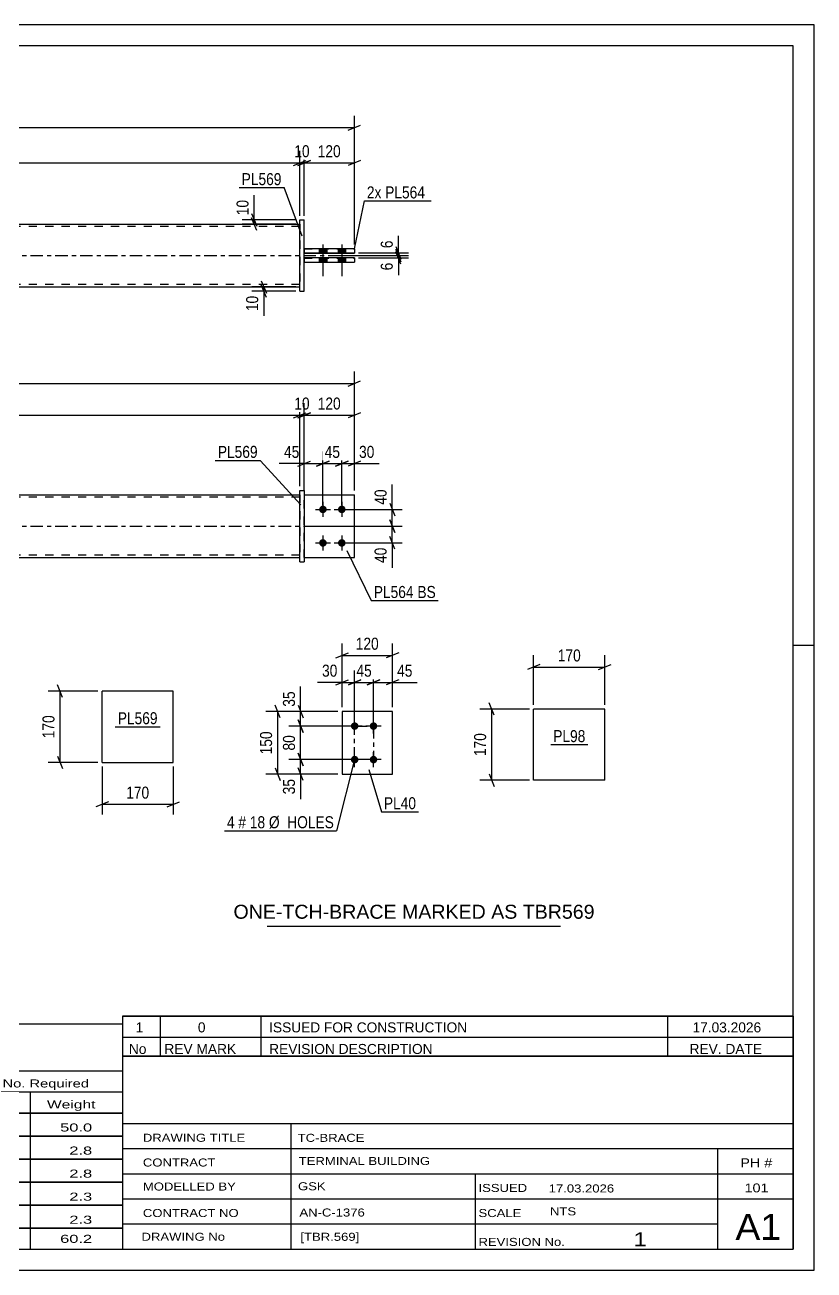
# Model space of a CAD drawing. Header units: millimetres. Extents: x 0 to 420, y 0 to 297.
# Drawn here: x 231.7 to 420, y 0 to 297 of the extents above; entities that cross this region are included whole.
import ezdxf

# ---------------------------------------------------------------- set-up
doc = ezdxf.new("R2010")
doc.units = ezdxf.units.MM
doc.linetypes.add('DXK_LINE_DOT2', pattern=[3.9198, 1.9599, -1.9599])
doc.linetypes.add('DXK_LINE_DOT3', pattern=[5.9187, 2.979, -0.9799, 0.9799, -0.9799])
doc.styles.add('Arial', font='ARIAL.TTF', dxfattribs={"height": 0.2})
doc.styles.add('Arial Narrow', font='ARIALN.TTF', dxfattribs={"height": 0.2})

# ---------------------------------------------------------------- blocks, each defined once
blk = doc.blocks.new('Unknown-582686218-1163')
at = {"color": 5, "linetype": 'Continuous'}
for p, q in [((420, 297), (0, 297)), ((420, 0), (420, 297)), ((415, 292), (5, 292)), ((415, 5), (415, 292)), ((420, 149), (415, 149)), ((5, 5), (415, 5)), ((0, 0), (420, 0))]:
    blk.add_line(p, q, dxfattribs=at)
blk = doc.blocks.new('Part-582686218-3715 - 3714')
at = {"color": 2, "linetype": 'Continuous'}
for p, q in [((319.4, 133.26), (307.4, 133.26)), ((307.4, 133.26), (307.4, 118.26)), ((319.4, 118.26), (319.4, 133.26)), ((307.4, 118.26), (319.4, 118.26))]:
    blk.add_line(p, q, dxfattribs=at)
blk = doc.blocks.new('Bolt-582686218-3716 - 3714')
at = {"linetype": 'Continuous'}
for points in [[(310.4, 128.86, -1), (310.4, 130.66, -1)], [(314.9, 128.86, -1), (314.9, 130.66, -1)], [(310.4, 120.86, -1), (310.4, 122.66, -1)], [(314.9, 120.86, -1), (314.9, 122.66, -1)]]:
    blk.add_hatch(color=1, dxfattribs=at).paths.add_polyline_path(points)
at = {"color": 1, "linetype": 'Continuous'}
for p, q in [((310.4, 127.96), (310.4, 131.56)), ((314.9, 127.96), (314.9, 131.56)), ((312.2, 129.76), (308.6, 129.76)), ((316.7, 129.76), (313.1, 129.76)), ((310.4, 119.96), (310.4, 123.56)), ((314.9, 119.96), (314.9, 123.56)), ((312.2, 121.76), (308.6, 121.76)), ((316.7, 121.76), (313.1, 121.76))]:
    blk.add_line(p, q, dxfattribs=at)
blk = doc.blocks.new('Bolt-582686218-1850 - 1793')
at = {"linetype": 'Continuous'}
for points in [[(302.83, 182.34), (303.02, 182.32), (303.19, 182.26), (303.36, 182.17), (303.5, 182.04), (303.61, 181.89), (303.68, 181.72), (303.72, 181.54), (303.72, 181.35), (303.68, 181.16), (303.61, 180.99), (303.5, 180.84), (303.36, 180.71), (303.19, 180.62), (303.02, 180.56), (302.83, 180.54), (302.64, 180.56), (302.46, 180.62), (302.3, 180.71), (302.16, 180.84), (302.05, 180.99), (301.97, 181.16), (301.93, 181.35), (301.93, 181.54), (301.97, 181.72), (302.05, 181.89), (302.16, 182.04), (302.3, 182.17), (302.46, 182.26), (302.64, 182.32)], [(307.33, 182.34), (307.52, 182.32), (307.69, 182.26), (307.86, 182.17), (308, 182.04), (308.11, 181.89), (308.18, 181.72), (308.22, 181.54), (308.22, 181.35), (308.18, 181.16), (308.11, 180.99), (308, 180.84), (307.86, 180.71), (307.69, 180.62), (307.52, 180.56), (307.33, 180.54), (307.14, 180.56), (306.96, 180.62), (306.8, 180.71), (306.66, 180.84), (306.55, 180.99), (306.47, 181.16), (306.43, 181.35), (306.43, 181.54), (306.47, 181.72), (306.55, 181.89), (306.66, 182.04), (306.8, 182.17), (306.96, 182.26), (307.14, 182.32)], [(302.83, 174.34), (303.02, 174.32), (303.19, 174.26), (303.36, 174.17), (303.5, 174.04), (303.61, 173.89), (303.68, 173.72), (303.72, 173.54), (303.72, 173.35), (303.68, 173.16), (303.61, 172.99), (303.5, 172.84), (303.36, 172.71), (303.19, 172.62), (303.02, 172.56), (302.83, 172.54), (302.64, 172.56), (302.46, 172.62), (302.3, 172.71), (302.16, 172.84), (302.05, 172.99), (301.97, 173.16), (301.93, 173.35), (301.93, 173.54), (301.97, 173.72), (302.05, 173.89), (302.16, 174.04), (302.3, 174.17), (302.46, 174.26), (302.64, 174.32)], [(307.33, 174.34), (307.52, 174.32), (307.69, 174.26), (307.86, 174.17), (308, 174.04), (308.11, 173.89), (308.18, 173.72), (308.22, 173.54), (308.22, 173.35), (308.18, 173.16), (308.11, 172.99), (308, 172.84), (307.86, 172.71), (307.69, 172.62), (307.52, 172.56), (307.33, 172.54), (307.14, 172.56), (306.96, 172.62), (306.8, 172.71), (306.66, 172.84), (306.55, 172.99), (306.47, 173.16), (306.43, 173.35), (306.43, 173.54), (306.47, 173.72), (306.55, 173.89), (306.66, 174.04), (306.8, 174.17), (306.96, 174.26), (307.14, 174.32)]]:
    blk.add_hatch(color=1, dxfattribs=at).paths.add_polyline_path(points)
at = {"color": 1, "linetype": 'Continuous'}
for p, q in [((301.03, 181.44), (304.63, 181.44)), ((302.83, 183.24), (302.83, 179.64)), ((305.53, 181.44), (309.13, 181.44)), ((307.33, 183.24), (307.33, 179.64)), ((302.83, 175.24), (302.83, 171.64)), ((307.33, 175.24), (307.33, 171.64)), ((301.03, 173.44), (304.63, 173.44)), ((305.53, 173.44), (309.13, 173.44))]:
    blk.add_line(p, q, dxfattribs=at)
blk = doc.blocks.new('Part-582686218-1819 - 1793')
at = {"color": 7, "linetype": 'DXK_LINE_DOT2'}
for p, q in [((298.33, 169.93), (298.33, 184.94)), ((298.33, 184.94), (310.33, 184.94)), ((298.33, 184.93), (310.33, 184.93)), ((310.33, 184.94), (310.33, 184.93)), ((310.33, 169.94), (310.33, 184.94)), ((298.33, 169.94), (298.33, 169.93))]:
    blk.add_line(p, q, dxfattribs=at)
at = {"color": 2, "linetype": 'Continuous'}
for p, q in [((298.33, 169.94), (310.33, 169.94)), ((298.33, 169.93), (310.33, 169.93)), ((310.33, 169.94), (310.33, 169.94)), ((310.33, 169.94), (310.33, 169.93)), ((310.33, 169.93), (310.33, 169.94))]:
    blk.add_line(p, q, dxfattribs=at)
blk = doc.blocks.new('Part-582686218-1824 - 1793')
at = {"color": 2, "linetype": 'Continuous'}
for p, q in [((298.33, 184.94), (310.33, 184.94)), ((310.33, 169.94), (310.33, 184.94)), ((298.33, 169.94), (310.33, 169.94)), ((298.33, 169.94), (310.33, 169.94))]:
    blk.add_line(p, q, dxfattribs=at)
at = {"color": 7, "linetype": 'DXK_LINE_DOT2'}
for p, q in [((298.33, 184.94), (310.33, 184.94)), ((298.33, 169.94), (298.33, 184.94)), ((310.33, 184.94), (310.33, 184.94)), ((298.33, 169.94), (298.33, 169.94))]:
    blk.add_line(p, q, dxfattribs=at)
blk = doc.blocks.new('Part-582686218-1829 - 1793')
at = {"color": 2, "linetype": 'Continuous'}
for p, q in [((297.33, 185.96), (298.33, 185.96)), ((297.33, 168.96), (297.33, 185.96)), ((298.33, 185.96), (298.33, 168.92)), ((297.33, 168.96), (297.33, 168.92)), ((297.33, 168.92), (297.33, 168.96)), ((297.33, 168.96), (298.33, 168.96)), ((297.33, 168.92), (298.33, 168.92))]:
    blk.add_line(p, q, dxfattribs=at)
at = {"color": 7, "linetype": 'DXK_LINE_DOT2'}
blk.add_line((297.33, 185.92), (298.33, 185.92), dxfattribs=at)
blk = doc.blocks.new('Part-582686218-1849 - 1793')
at = {"color": 2, "linetype": 'Continuous'}
for p, q in [((112.86, 184.94), (297.33, 184.94)), ((112.86, 169.94), (297.33, 169.94))]:
    blk.add_line(p, q, dxfattribs=at)
at = {"color": 7, "linetype": 'DXK_LINE_DOT2'}
for p, q in [((112.86, 169.94), (112.86, 184.94)), ((297.33, 184.34), (112.86, 184.34)), ((297.33, 184.94), (297.33, 169.94)), ((297.33, 170.54), (112.86, 170.54))]:
    blk.add_line(p, q, dxfattribs=at)
at = {"color": 7, "linetype": 'DXK_LINE_DOT3'}
blk.add_line((102.86, 177.44), (307.33, 177.44), dxfattribs=at)
blk = doc.blocks.new('Part-582686218-1418 - 1390')
at = {"color": 2, "linetype": 'Continuous'}
for p, q in [((310.33, 243.61), (298.33, 243.61)), ((310.33, 243.61), (310.33, 242.58)), ((298.33, 242.61), (310.33, 242.61)), ((298.33, 242.58), (310.33, 242.58))]:
    blk.add_line(p, q, dxfattribs=at)
at = {"color": 7, "linetype": 'DXK_LINE_DOT2'}
for p, q in [((298.33, 243.61), (298.33, 242.58)), ((298.33, 243.58), (310.33, 243.58))]:
    blk.add_line(p, q, dxfattribs=at)
blk = doc.blocks.new('Part-582686218-1440 - 1390')
at = {"color": 2, "linetype": 'Continuous'}
for p, q in [((112.86, 249.49), (297.33, 249.49)), ((112.86, 234.49), (297.33, 234.49))]:
    blk.add_line(p, q, dxfattribs=at)
at = {"color": 7, "linetype": 'DXK_LINE_DOT2'}
for p, q in [((112.86, 249.49), (112.86, 234.49)), ((297.33, 249.49), (297.33, 234.49)), ((297.33, 248.89), (112.86, 248.89)), ((297.33, 235.09), (112.86, 235.09))]:
    blk.add_line(p, q, dxfattribs=at)
at = {"color": 7, "linetype": 'DXK_LINE_DOT3'}
blk.add_line((102.86, 241.99), (307.33, 241.99), dxfattribs=at)
blk = doc.blocks.new('Bolt-582686218-1425 - 1390')
at = {"linetype": 'Continuous'}
for points in [[(303.73, 243.6), (301.93, 243.6), (301.93, 242.6), (303.73, 242.6)], [(303.73, 243.58), (301.93, 243.58), (301.93, 242.58), (303.73, 242.58)], [(308.23, 243.6), (306.43, 243.6), (306.43, 242.6), (308.23, 242.6)], [(308.23, 243.58), (306.43, 243.58), (306.43, 242.58), (308.23, 242.58)], [(303.73, 241.4), (301.93, 241.4), (301.93, 240.4), (303.73, 240.4)], [(303.73, 241.38), (301.93, 241.38), (301.93, 240.38), (303.73, 240.38)], [(308.23, 241.4), (306.43, 241.4), (306.43, 240.4), (308.23, 240.4)], [(308.23, 241.38), (306.43, 241.38), (306.43, 240.38), (308.23, 240.38)]]:
    blk.add_hatch(color=1, dxfattribs=at).paths.add_polyline_path(points)
at = {"color": 1, "linetype": 'Continuous'}
for p, q in [((301.93, 243.6), (301.93, 242.6)), ((301.93, 243.58), (301.93, 242.58)), ((302.83, 244.6), (302.83, 237.1)), ((302.83, 244.58), (302.83, 237.08)), ((303.73, 243.6), (303.73, 242.6)), ((303.73, 243.58), (303.73, 242.58)), ((306.43, 243.6), (306.43, 242.6)), ((306.43, 243.58), (306.43, 242.58)), ((307.33, 244.6), (307.33, 237.1)), ((307.33, 244.58), (307.33, 237.08)), ((308.23, 243.6), (308.23, 242.6)), ((308.23, 243.58), (308.23, 242.58)), ((301.93, 241.4), (301.93, 240.4)), ((301.93, 241.38), (301.93, 240.38)), ((303.73, 241.4), (303.73, 240.4)), ((303.73, 241.38), (303.73, 240.38)), ((306.43, 241.4), (306.43, 240.4)), ((306.43, 241.38), (306.43, 240.38)), ((308.23, 241.4), (308.23, 240.4)), ((308.23, 241.38), (308.23, 240.38))]:
    blk.add_line(p, q, dxfattribs=at)
blk = doc.blocks.new('Part-582686218-1490 - 1390')
at = {"color": 2, "linetype": 'Continuous'}
for p, q in [((297.33, 233.51), (297.33, 250.51)), ((297.33, 250.51), (298.33, 250.51)), ((298.33, 233.51), (298.33, 250.51)), ((297.33, 233.51), (298.33, 233.51)), ((297.33, 233.51), (297.33, 233.48)), ((297.33, 233.48), (297.33, 233.51)), ((297.33, 233.48), (298.33, 233.48)), ((298.33, 233.48), (298.33, 233.51)), ((298.33, 233.51), (298.33, 233.48))]:
    blk.add_line(p, q, dxfattribs=at)
at = {"color": 7, "linetype": 'DXK_LINE_DOT2'}
for q in [(297.33, 250.51), (298.33, 250.48)]:
    blk.add_line((297.33, 250.48), q, dxfattribs=at)
blk = doc.blocks.new('Part-582686218-1495 - 1390')
at = {"color": 2, "linetype": 'Continuous'}
for p, q in [((310.33, 241.41), (298.33, 241.41)), ((310.33, 241.41), (310.33, 240.38)), ((298.33, 240.41), (310.33, 240.41)), ((298.33, 240.38), (310.33, 240.38))]:
    blk.add_line(p, q, dxfattribs=at)
at = {"color": 7, "linetype": 'DXK_LINE_DOT2'}
for p, q in [((298.33, 241.41), (298.33, 240.38)), ((298.33, 241.38), (310.33, 241.38))]:
    blk.add_line(p, q, dxfattribs=at)
blk = doc.blocks.new('Part-582686218-3724 - 3723')
at = {"color": 2, "linetype": 'Continuous'}
for p, q in [((353.1, 116.83), (353.1, 133.83)), ((370.1, 133.83), (353.1, 133.83)), ((370.1, 116.83), (370.1, 133.83)), ((370.1, 116.83), (353.1, 116.83))]:
    blk.add_line(p, q, dxfattribs=at)
blk = doc.blocks.new('Part-582686218-3733 - 3732')
at = {"color": 2, "linetype": 'Continuous'}
for p, q in [((267.14, 138.1), (250.14, 138.1)), ((250.14, 121.1), (250.14, 138.1)), ((267.14, 121.1), (267.14, 138.1)), ((250.14, 121.1), (267.14, 121.1))]:
    blk.add_line(p, q, dxfattribs=at)
blk = doc.blocks.new('Rectangle-582686218-3927 - 3714')
at = {"color": 1, "linetype": 'DXK_LINE_DOT3'}
blk.add_lwpolyline([(310.4, 129.76), (314.9, 129.76), (314.9, 121.76), (310.4, 121.76), (310.4, 129.76)], close=True, dxfattribs=at)
blk = doc.blocks.new('StraightDimension-582686218-3739 - 3714')
at = {"color": 7, "linetype": 'Continuous'}
for p, q in [((296.91, 131.26), (298.11, 128.26)), ((309.4, 129.76), (294.66, 129.76)), ((297.51, 121.76), (297.51, 129.76)), ((298.11, 120.26), (296.91, 123.26)), ((309.4, 121.76), (294.66, 121.76))]:
    blk.add_line(p, q, dxfattribs=at)
at = {"color": 0}
blk.add_wipeout([(296.76, 128.19), (292.56, 128.19), (292.56, 123.33), (296.76, 123.33)], dxfattribs=at)
at = {"color": 3, "style": 'Arial Narrow'}
blk.add_text('80', height=2.863, rotation=90.0002, dxfattribs=at).set_placement((296.16, 123.93))
blk = doc.blocks.new('StraightDimension-582686218-4036 - 3714')
at = {"color": 7, "linetype": 'Continuous'}
for p, q in [((307.4, 134.26), (307.4, 149.47)), ((319.4, 134.26), (319.4, 149.47)), ((305.9, 146.02), (308.9, 147.22)), ((307.4, 146.62), (319.4, 146.62)), ((320.9, 147.22), (317.9, 146.02))]:
    blk.add_line(p, q, dxfattribs=at)
at = {"color": 0}
blk.add_wipeout([(316.74, 147.37), (316.74, 151.57), (310.06, 151.57), (310.06, 147.37)], dxfattribs=at)
at = {"color": 3, "style": 'Arial Narrow'}
blk.add_text('120', height=2.863, dxfattribs=at).set_placement((310.66, 147.97))
blk = doc.blocks.new('StraightDimension-582686218-3740 - 3714')
at = {"color": 7, "linetype": 'Continuous'}
for p, q in [((296.91, 123.26), (298.11, 120.26)), ((309.4, 121.76), (294.66, 121.76)), ((298.11, 116.76), (296.91, 119.76)), ((297.51, 118.26), (297.51, 121.76)), ((306.4, 118.26), (294.66, 118.26))]:
    blk.add_line(p, q, dxfattribs=at)
at = {"color": 0}
blk.add_wipeout([(296.76, 117.73), (292.56, 117.73), (292.56, 112.88), (296.76, 112.88)], dxfattribs=at)
at = {"color": 7, "linetype": 'Continuous'}
blk.add_line((297.51, 118.26), (297.51, 112.35), dxfattribs=at)
blk.add_line((297.51, 118.26), (297.51, 112.35), dxfattribs=at)
at = {"color": 3, "style": 'Arial Narrow'}
blk.add_text('35', height=2.863, rotation=90.0002, dxfattribs=at).set_placement((296.16, 113.48))
blk = doc.blocks.new('StraightDimension-582686218-3738 - 3714')
at = {"color": 7, "linetype": 'Continuous'}
for p, q in [((296.91, 134.76), (298.11, 131.76)), ((306.4, 133.26), (294.66, 133.26)), ((298.11, 128.26), (296.91, 131.26)), ((297.51, 129.76), (297.51, 133.26)), ((309.4, 129.76), (294.66, 129.76))]:
    blk.add_line(p, q, dxfattribs=at)
at = {"color": 0}
blk.add_wipeout([(296.76, 138.64), (292.56, 138.64), (292.56, 133.78), (296.76, 133.78)], dxfattribs=at)
at = {"color": 7, "linetype": 'Continuous'}
blk.add_line((297.51, 133.26), (297.51, 139.16), dxfattribs=at)
blk.add_line((297.51, 133.26), (297.51, 139.16), dxfattribs=at)
at = {"color": 3, "style": 'Arial Narrow'}
blk.add_text('35', height=2.863, rotation=90.0002, dxfattribs=at).set_placement((296.16, 134.38))
blk = doc.blocks.new('StraightDimension-582686218-3750 - 3714')
at = {"color": 7, "linetype": 'Continuous'}
for p, q in [((292.64, 131.76), (291.44, 134.76)), ((306.4, 133.26), (289.19, 133.26)), ((292.04, 118.26), (292.04, 133.26)), ((291.44, 119.76), (292.64, 116.76)), ((306.4, 118.26), (289.19, 118.26))]:
    blk.add_line(p, q, dxfattribs=at)
at = {"color": 0}
blk.add_wipeout([(291.29, 129.1), (287.09, 129.1), (287.09, 122.41), (291.29, 122.41)], dxfattribs=at)
at = {"color": 3, "style": 'Arial Narrow'}
blk.add_text('150', height=2.863, rotation=90.0002, dxfattribs=at).set_placement((290.69, 123.01))
blk = doc.blocks.new('StraightDimension-582686218-3938 - 3714')
at = {"color": 7, "linetype": 'Continuous'}
for p, q in [((314.9, 130.76), (314.9, 143.04)), ((319.4, 134.26), (319.4, 143.04)), ((313.4, 139.59), (316.4, 140.79)), ((314.9, 140.19), (319.4, 140.19)), ((320.9, 140.79), (317.9, 139.59))]:
    blk.add_line(p, q, dxfattribs=at)
at = {"color": 0}
blk.add_wipeout([(324.78, 140.94), (324.78, 145.14), (319.93, 145.14), (319.93, 140.94)], dxfattribs=at)
at = {"color": 7, "linetype": 'Continuous'}
blk.add_line((319.4, 140.19), (325.31, 140.19), dxfattribs=at)
blk.add_line((319.4, 140.19), (325.31, 140.19), dxfattribs=at)
at = {"color": 3, "style": 'Arial Narrow'}
blk.add_text('45', height=2.863, dxfattribs=at).set_placement((320.53, 141.54))
blk = doc.blocks.new('StraightDimension-582686218-3939 - 3714')
at = {"color": 7, "linetype": 'Continuous'}
for p, q in [((310.4, 130.76), (310.4, 143.04)), ((314.9, 130.76), (314.9, 143.04)), ((308.9, 139.59), (311.9, 140.79)), ((310.4, 140.19), (314.9, 140.19)), ((316.4, 140.79), (313.4, 139.59))]:
    blk.add_line(p, q, dxfattribs=at)
at = {"color": 0}
blk.add_wipeout([(315.08, 140.94), (315.08, 145.14), (310.22, 145.14), (310.22, 140.94)], dxfattribs=at)
at = {"color": 3, "style": 'Arial Narrow'}
blk.add_text('45', height=2.863, dxfattribs=at).set_placement((310.82, 141.54))
blk = doc.blocks.new('StraightDimension-582686218-3940 - 3714')
at = {"color": 7, "linetype": 'Continuous'}
for p, q in [((307.4, 134.26), (307.4, 143.04)), ((310.4, 130.76), (310.4, 143.04)), ((305.9, 139.59), (308.9, 140.79)), ((307.4, 140.19), (310.4, 140.19)), ((311.9, 140.79), (308.9, 139.59))]:
    blk.add_line(p, q, dxfattribs=at)
at = {"color": 0}
blk.add_wipeout([(306.88, 140.94), (306.88, 145.14), (302.02, 145.14), (302.02, 140.94)], dxfattribs=at)
at = {"color": 7, "linetype": 'Continuous'}
blk.add_line((307.4, 140.19), (301.5, 140.19), dxfattribs=at)
blk.add_line((307.4, 140.19), (301.5, 140.19), dxfattribs=at)
at = {"color": 3, "style": 'Arial Narrow'}
blk.add_text('30', height=2.863, dxfattribs=at).set_placement((302.62, 141.54))
blk = doc.blocks.new('StraightDimension-582686218-1883 - 1793')
at = {"color": 7, "linetype": 'Continuous'}
for p, q in [((298.33, 185.94), (298.33, 195.23)), ((302.83, 182.44), (302.83, 195.23)), ((296.83, 191.78), (299.83, 192.98)), ((298.33, 192.38), (302.83, 192.38)), ((304.33, 192.98), (301.33, 191.78))]:
    blk.add_line(p, q, dxfattribs=at)
at = {"color": 0}
blk.add_wipeout([(297.8, 193.13), (297.8, 197.33), (292.95, 197.33), (292.95, 193.13)], dxfattribs=at)
at = {"color": 7, "linetype": 'Continuous'}
blk.add_line((298.33, 192.38), (292.42, 192.38), dxfattribs=at)
blk.add_line((298.33, 192.38), (292.42, 192.38), dxfattribs=at)
at = {"color": 3, "style": 'Arial Narrow'}
blk.add_text('45', height=2.863, dxfattribs=at).set_placement((293.55, 193.73))
blk = doc.blocks.new('StraightDimension-582686218-1920 - 1793')
at = {"color": 7, "linetype": 'Continuous'}
for p, q in [((318.77, 178.94), (319.97, 175.94)), ((299.33, 177.44), (321.77, 177.44)), ((319.37, 173.44), (319.37, 177.44)), ((308.33, 173.44), (321.77, 173.44)), ((319.97, 171.94), (318.77, 174.94))]:
    blk.add_line(p, q, dxfattribs=at)
at = {"color": 0}
blk.add_wipeout([(318.62, 172.91), (314.42, 172.91), (314.42, 168.06), (318.62, 168.06)], dxfattribs=at)
at = {"color": 7, "linetype": 'Continuous'}
blk.add_line((319.37, 173.44), (319.37, 167.53), dxfattribs=at)
blk.add_line((319.37, 173.44), (319.37, 167.53), dxfattribs=at)
at = {"color": 3, "style": 'Arial Narrow'}
blk.add_text('40', height=2.863, rotation=90.0002, dxfattribs=at).set_placement((318.02, 168.66))
blk = doc.blocks.new('StraightDimension-582686218-3561 - 1793')
at = {"color": 7, "linetype": 'Continuous'}
for p, q in [((112.86, 186.92), (112.86, 206.76)), ((297.33, 186.96), (297.33, 206.76)), ((114.36, 204.51), (111.36, 203.31)), ((112.86, 203.91), (297.33, 203.91)), ((295.83, 203.31), (298.83, 204.51))]:
    blk.add_line(p, q, dxfattribs=at)
at = {"color": 0}
blk.add_wipeout([(209.35, 204.66), (209.35, 208.86), (200.84, 208.86), (200.84, 204.66)], dxfattribs=at)
at = {"color": 3, "style": 'Arial Narrow'}
blk.add_text('1845', height=2.863, dxfattribs=at).set_placement((201.44, 205.26))
blk = doc.blocks.new('StraightDimension-582686218-3560 - 1793')
at = {"color": 7, "linetype": 'Continuous'}
for p, q in [((297.33, 186.96), (297.33, 206.76)), ((298.33, 185.94), (298.33, 206.76)), ((295.83, 203.31), (298.83, 204.51)), ((299.83, 204.51), (296.83, 203.31)), ((297.33, 203.91), (298.33, 203.91))]:
    blk.add_line(p, q, dxfattribs=at)
at = {"color": 0}
blk.add_wipeout([(300.26, 204.66), (300.26, 208.86), (295.4, 208.86), (295.4, 204.66)], dxfattribs=at)
at = {"color": 3, "style": 'Arial Narrow'}
blk.add_text('10', height=2.863, dxfattribs=at).set_placement((296, 205.26))
blk = doc.blocks.new('StraightDimension-582686218-1854 - 1793')
at = {"color": 7, "linetype": 'Continuous'}
for p, q in [((307.33, 182.44), (307.33, 195.23)), ((310.33, 185.94), (310.33, 195.23)), ((305.83, 191.78), (308.83, 192.98)), ((307.33, 192.38), (310.33, 192.38)), ((311.83, 192.98), (308.83, 191.78))]:
    blk.add_line(p, q, dxfattribs=at)
at = {"color": 0}
blk.add_wipeout([(315.71, 193.13), (315.71, 197.33), (310.85, 197.33), (310.85, 193.13)], dxfattribs=at)
at = {"color": 7, "linetype": 'Continuous'}
blk.add_line((310.33, 192.38), (316.23, 192.38), dxfattribs=at)
blk.add_line((310.33, 192.38), (316.23, 192.38), dxfattribs=at)
at = {"color": 3, "style": 'Arial Narrow'}
blk.add_text('30', height=2.863, dxfattribs=at).set_placement((311.45, 193.73))
blk = doc.blocks.new('StraightDimension-582686218-1870 - 1793')
at = {"color": 7, "linetype": 'Continuous'}
for p, q in [((302.83, 182.44), (302.83, 195.23)), ((307.33, 182.44), (307.33, 195.23)), ((301.33, 191.78), (304.33, 192.98)), ((302.83, 192.38), (307.33, 192.38)), ((308.83, 192.98), (305.83, 191.78))]:
    blk.add_line(p, q, dxfattribs=at)
at = {"color": 0}
blk.add_wipeout([(307.51, 193.13), (307.51, 197.33), (302.65, 197.33), (302.65, 193.13)], dxfattribs=at)
at = {"color": 3, "style": 'Arial Narrow'}
blk.add_text('45', height=2.863, dxfattribs=at).set_placement((303.25, 193.73))
blk = doc.blocks.new('StraightDimension-582686218-1900 - 1793')
at = {"color": 7, "linetype": 'Continuous'}
for p, q in [((99.86, 185.94), (99.86, 214.32)), ((310.33, 185.94), (310.33, 214.32)), ((101.36, 212.07), (98.36, 210.87)), ((99.86, 211.47), (310.33, 211.47)), ((308.83, 210.87), (311.83, 212.07))]:
    blk.add_line(p, q, dxfattribs=at)
at = {"color": 0}
blk.add_wipeout([(209.35, 212.22), (209.35, 216.42), (200.84, 216.42), (200.84, 212.22)], dxfattribs=at)
at = {"color": 3, "style": 'Arial Narrow'}
blk.add_text('2105', height=2.863, dxfattribs=at).set_placement((201.44, 212.82))
blk = doc.blocks.new('StraightDimension-582686218-1929 - 1793')
at = {"color": 7, "linetype": 'Continuous'}
for p, q in [((308.33, 181.44), (321.77, 181.44)), ((318.77, 182.94), (319.97, 179.94)), ((319.37, 177.44), (319.37, 181.44)), ((319.97, 175.94), (318.77, 178.94)), ((299.33, 177.44), (321.77, 177.44))]:
    blk.add_line(p, q, dxfattribs=at)
at = {"color": 0}
blk.add_wipeout([(318.62, 186.82), (314.42, 186.82), (314.42, 181.96), (318.62, 181.96)], dxfattribs=at)
at = {"color": 7, "linetype": 'Continuous'}
blk.add_line((319.37, 181.44), (319.37, 187.34), dxfattribs=at)
blk.add_line((319.37, 181.44), (319.37, 187.34), dxfattribs=at)
at = {"color": 3, "style": 'Arial Narrow'}
blk.add_text('40', height=2.863, rotation=90.0002, dxfattribs=at).set_placement((318.02, 182.56))
blk = doc.blocks.new('StraightDimension-582686218-3559 - 1793')
at = {"color": 7, "linetype": 'Continuous'}
for p, q in [((298.33, 185.94), (298.33, 206.76)), ((310.33, 185.94), (310.33, 206.76)), ((296.83, 203.31), (299.83, 204.51)), ((298.33, 203.91), (310.33, 203.91)), ((311.83, 204.51), (308.83, 203.31))]:
    blk.add_line(p, q, dxfattribs=at)
at = {"color": 0}
blk.add_wipeout([(307.67, 204.66), (307.67, 208.86), (300.99, 208.86), (300.99, 204.66)], dxfattribs=at)
at = {"color": 3, "style": 'Arial Narrow'}
blk.add_text('120', height=2.863, dxfattribs=at).set_placement((301.59, 205.26))
blk = doc.blocks.new('StraightDimension-582686218-1585 - 1390')
at = {"color": 7, "linetype": 'Continuous'}
for p, q in [((296.33, 250.48), (283.58, 250.48)), ((296.33, 249.49), (283.58, 249.49)), ((285.83, 251.98), (287.03, 248.98)), ((287.03, 247.99), (285.83, 250.99)), ((286.43, 249.49), (286.43, 250.48))]:
    blk.add_line(p, q, dxfattribs=at)
at = {"color": 0}
blk.add_wipeout([(285.68, 255.86), (281.48, 255.86), (281.48, 251), (285.68, 251)], dxfattribs=at)
at = {"color": 7, "linetype": 'Continuous'}
blk.add_line((286.43, 250.48), (286.43, 256.38), dxfattribs=at)
blk.add_line((286.43, 250.48), (286.43, 256.38), dxfattribs=at)
at = {"color": 3, "style": 'Arial Narrow'}
blk.add_text('10', height=2.863, rotation=90.0002, dxfattribs=at).set_placement((285.08, 251.6))
blk = doc.blocks.new('StraightDimension-582686218-1600 - 1390')
at = {"color": 7, "linetype": 'Continuous'}
for p, q in [((99.86, 244.58), (99.86, 275.35)), ((310.33, 244.61), (310.33, 275.35)), ((101.36, 273.1), (98.36, 271.9)), ((99.86, 272.5), (310.33, 272.5)), ((308.83, 271.9), (311.83, 273.1))]:
    blk.add_line(p, q, dxfattribs=at)
at = {"color": 0}
blk.add_wipeout([(209.35, 273.25), (209.35, 277.45), (200.84, 277.45), (200.84, 273.25)], dxfattribs=at)
at = {"color": 3, "style": 'Arial Narrow'}
blk.add_text('2105', height=2.863, dxfattribs=at).set_placement((201.44, 273.85))
blk = doc.blocks.new('StraightDimension-582686218-1651 - 1390')
at = {"color": 7, "linetype": 'Continuous'}
for p, q in [((296.83, 263.49), (299.83, 264.69)), ((298.33, 251.48), (298.33, 266.94)), ((311.83, 264.69), (308.83, 263.49)), ((310.33, 244.61), (310.33, 266.94)), ((298.33, 264.09), (310.33, 264.09))]:
    blk.add_line(p, q, dxfattribs=at)
at = {"color": 0}
blk.add_wipeout([(307.67, 264.84), (307.67, 269.04), (300.99, 269.04), (300.99, 264.84)], dxfattribs=at)
at = {"color": 3, "style": 'Arial Narrow'}
blk.add_text('120', height=2.863, dxfattribs=at).set_placement((301.59, 265.44))
blk = doc.blocks.new('StraightDimension-582686218-1571 - 1390')
at = {"color": 7, "linetype": 'Continuous'}
for p, q in [((288.13, 235.99), (289.33, 232.99)), ((289.33, 232.01), (288.13, 235.01)), ((296.33, 234.49), (285.88, 234.49)), ((296.33, 233.51), (285.88, 233.51)), ((288.73, 233.51), (288.73, 234.49))]:
    blk.add_line(p, q, dxfattribs=at)
at = {"color": 0}
blk.add_wipeout([(287.98, 232.99), (283.78, 232.99), (283.78, 228.13), (287.98, 228.13)], dxfattribs=at)
at = {"color": 7, "linetype": 'Continuous'}
blk.add_line((288.73, 233.51), (288.73, 227.61), dxfattribs=at)
blk.add_line((288.73, 233.51), (288.73, 227.61), dxfattribs=at)
at = {"color": 3, "style": 'Arial Narrow'}
blk.add_text('10', height=2.863, rotation=90.0002, dxfattribs=at).set_placement((287.38, 228.73))
blk = doc.blocks.new('StraightDimension-582686218-1611 - 1390')
at = {"color": 7, "linetype": 'Continuous'}
for p, q in [((295.83, 263.49), (298.83, 264.69)), ((299.83, 264.69), (296.83, 263.49)), ((297.33, 251.48), (297.33, 266.94)), ((298.33, 251.48), (298.33, 266.94)), ((297.33, 264.09), (298.33, 264.09))]:
    blk.add_line(p, q, dxfattribs=at)
at = {"color": 0}
blk.add_wipeout([(300.26, 264.84), (300.26, 269.04), (295.4, 269.04), (295.4, 264.84)], dxfattribs=at)
at = {"color": 3, "style": 'Arial Narrow'}
blk.add_text('10', height=2.863, dxfattribs=at).set_placement((296, 265.44))
blk = doc.blocks.new('StraightDimension-582686218-1621 - 1390')
at = {"color": 7, "linetype": 'Continuous'}
for p, q in [((114.36, 264.69), (111.36, 263.49)), ((112.86, 251.51), (112.86, 266.94)), ((295.83, 263.49), (298.83, 264.69)), ((297.33, 251.48), (297.33, 266.94)), ((112.86, 264.09), (297.33, 264.09))]:
    blk.add_line(p, q, dxfattribs=at)
at = {"color": 0}
blk.add_wipeout([(209.35, 264.84), (209.35, 269.04), (200.84, 269.04), (200.84, 264.84)], dxfattribs=at)
at = {"color": 3, "style": 'Arial Narrow'}
blk.add_text('1845', height=2.863, dxfattribs=at).set_placement((201.44, 265.44))
blk = doc.blocks.new('StraightDimension-582686218-1683 - 1390')
at = {"color": 7, "linetype": 'Continuous'}
for p, q in [((320.23, 244.11), (321.43, 241.11)), ((306.08, 241.99), (323.23, 241.99)), ((311.33, 242.61), (323.23, 242.61)), ((321.43, 240.49), (320.23, 243.49)), ((320.83, 241.99), (320.83, 242.61))]:
    blk.add_line(p, q, dxfattribs=at)
at = {"color": 0}
blk.add_wipeout([(320.08, 246.16), (315.88, 246.16), (315.88, 243.14), (320.08, 243.14)], dxfattribs=at)
at = {"color": 7, "linetype": 'Continuous'}
blk.add_line((320.83, 242.61), (320.83, 246.69), dxfattribs=at)
blk.add_line((320.83, 242.61), (320.83, 246.69), dxfattribs=at)
at = {"color": 3, "style": 'Arial Narrow'}
blk.add_text('6', height=2.86, rotation=90.0002, dxfattribs=at).set_placement((319.48, 243.74))
blk = doc.blocks.new('StraightDimension-582686218-1694 - 1390')
at = {"color": 7, "linetype": 'Continuous'}
for p, q in [((306.08, 241.99), (323.23, 241.99)), ((311.33, 241.41), (323.23, 241.41)), ((320.23, 243.49), (321.43, 240.49)), ((321.43, 239.91), (320.23, 242.91)), ((320.83, 241.41), (320.83, 241.99))]:
    blk.add_line(p, q, dxfattribs=at)
at = {"color": 0}
blk.add_wipeout([(320.08, 240.89), (315.88, 240.89), (315.88, 237.86), (320.08, 237.86)], dxfattribs=at)
at = {"color": 7, "linetype": 'Continuous'}
blk.add_line((320.83, 241.41), (320.83, 237.33), dxfattribs=at)
blk.add_line((320.83, 241.41), (320.83, 237.33), dxfattribs=at)
at = {"color": 3, "style": 'Arial Narrow'}
blk.add_text('6', height=2.86, rotation=90.0002, dxfattribs=at).set_placement((319.48, 238.46))
blk = doc.blocks.new('StraightDimension-582686218-3770 - 3723')
at = {"color": 7, "linetype": 'Continuous'}
for p, q in [((353.1, 134.83), (353.1, 146.68)), ((370.1, 134.83), (370.1, 146.68)), ((354.6, 144.43), (351.6, 143.23)), ((353.1, 143.83), (370.1, 143.83)), ((368.6, 143.23), (371.6, 144.43))]:
    blk.add_line(p, q, dxfattribs=at)
at = {"color": 0}
blk.add_wipeout([(364.95, 144.58), (364.95, 148.78), (358.26, 148.78), (358.26, 144.58)], dxfattribs=at)
at = {"color": 3, "style": 'Arial Narrow'}
blk.add_text('170', height=2.863, dxfattribs=at).set_placement((358.86, 145.18))
blk = doc.blocks.new('StraightDimension-582686218-3774 - 3723')
at = {"color": 7, "linetype": 'Continuous'}
for p, q in [((352.1, 133.83), (340.25, 133.83)), ((343.7, 132.33), (342.5, 135.33)), ((343.1, 116.83), (343.1, 133.83)), ((352.1, 116.83), (340.25, 116.83)), ((342.5, 118.33), (343.7, 115.33))]:
    blk.add_line(p, q, dxfattribs=at)
at = {"color": 0}
blk.add_wipeout([(342.35, 128.67), (338.15, 128.67), (338.15, 121.99), (342.35, 121.99)], dxfattribs=at)
at = {"color": 3, "style": 'Arial Narrow'}
blk.add_text('170', height=2.863, rotation=90.0002, dxfattribs=at).set_placement((341.75, 122.59))
blk = doc.blocks.new('StraightDimension-582686218-3778 - 3732')
at = {"color": 7, "linetype": 'Continuous'}
for p, q in [((250.14, 120.1), (250.14, 108.7)), ((267.14, 120.1), (267.14, 108.7)), ((251.64, 111.7), (248.64, 110.5)), ((250.14, 111.1), (267.14, 111.1)), ((265.64, 110.5), (268.64, 111.7))]:
    blk.add_line(p, q, dxfattribs=at)
at = {"color": 0}
blk.add_wipeout([(261.98, 111.85), (261.98, 116.05), (255.3, 116.05), (255.3, 111.85)], dxfattribs=at)
at = {"color": 3, "style": 'Arial Narrow'}
blk.add_text('170', height=2.863, dxfattribs=at).set_placement((255.9, 112.45))
blk = doc.blocks.new('StraightDimension-582686218-3782 - 3732')
at = {"color": 7, "linetype": 'Continuous'}
for p, q in [((240.74, 136.6), (239.54, 139.6)), ((249.14, 138.1), (237.29, 138.1)), ((240.14, 121.1), (240.14, 138.1)), ((239.54, 122.6), (240.74, 119.6)), ((249.14, 121.1), (237.29, 121.1))]:
    blk.add_line(p, q, dxfattribs=at)
at = {"color": 0}
blk.add_wipeout([(239.39, 132.94), (235.19, 132.94), (235.19, 126.25), (239.39, 126.25)], dxfattribs=at)
at = {"color": 3, "style": 'Arial Narrow'}
blk.add_text('170', height=2.863, rotation=90.0002, dxfattribs=at).set_placement((238.79, 126.85))
blk = doc.blocks.new('Unknown-582686218-4274')
at = {"color": 7, "linetype": 'Continuous'}
for p, q in [((255, 51.05), (255, 5)), ((255, 51.05), (415, 51.05)), ((415, 51), (415, 5)), ((255, 35), (415, 35)), ((295.14, 35), (295.14, 5)), ((255, 29), (415, 29)), ((397, 5.05), (397, 29.05)), ((255, 23), (415, 23)), ((339.14, 23), (339.14, 5)), ((255, 17), (415, 17)), ((255, 11), (397, 11)), ((255, 5), (415, 5))]:
    blk.add_line(p, q, dxfattribs=at)
at = {"color": 7, "style": 'Arial Narrow'}
for s, height, width, p in [('DRAWING TITLE', 1.9089, 1.425378, (259.88, 30.61)), ('TC-BRACE', 1.909, 1.425378, (296.81, 30.59)), ('TERMINAL BUILDING', 1.9089, 1.425378, (297.06, 25.07)), ('CONTRACT', 1.909, 1.425378, (259.88, 24.71)), ('MODELLED BY', 1.9089, 1.425378, (259.88, 18.98)), ('GSK', 1.909, 1.425378, (296.88, 19.04)), ('ISSUED', 1.909, 1.425378, (339.94, 18.64)), ('17.03.2026', 1.909, 1.425378, (356.69, 18.52)), ('CONTRACT NO', 1.9089, 1.425378, (259.88, 12.66)), ('AN-C-1376', 1.909, 1.425378, (297.23, 12.78)), ('SCALE', 1.909, 1.425378, (339.94, 12.65)), ('A1', 6.204, 1.25, (401.24, 7.2)), ('DRAWING No', 1.909, 1.425378, (259.56, 7)), ('[TBR.569]', 1.909, 1.425378, (297.46, 6.99)), ('1', 3.34, 1.5, (376.91, 5.68)), ('REVISION No.', 1.9089, 1.425378, (339.94, 5.77))]:
    blk.add_text(s, height=height, dxfattribs=dict(at, width=width)).set_placement(p)
at = {"color": 7, "linetype": 'Continuous', "style": 'Arial Narrow'}
for s, height, width, p in [('PH #', 2.1, 1.42538, (402.4, 24.55)), ('101', 2.1, 1.42538, (403.41, 18.55)), ('NTS', 1.909, 1.425378, (357, 13.05))]:
    blk.add_text(s, height=height, dxfattribs=dict(at, width=width)).set_placement(p)
blk = doc.blocks.new('Unknown-582686218-4275')
at = {"color": 7, "linetype": 'Continuous'}
for p, q in [((255, 60.55), (415, 60.55)), ((415, 60.55), (255, 60.55)), ((255, 60.55), (255, 55.55)), ((264, 60.55), (264, 55.55)), ((288, 60.55), (288, 55.55)), ((385, 60.55), (385, 55.55)), ((415, 60.55), (415, 55.55)), ((255, 55.55), (415, 55.55)), ((255, 55.55), (255, 51.05)), ((255, 55.55), (415, 55.55)), ((264, 55.55), (264, 51.05)), ((288, 55.55), (288, 51.05)), ((385, 55.55), (385, 51.05)), ((415, 55.55), (415, 51.05)), ((415, 51.05), (255, 51.05))]:
    blk.add_line(p, q, dxfattribs=at)
at = {"color": 7, "linetype": 'Continuous', "style": 'Arial Narrow'}
for s, height, width, p in [('1', 2.39, 1.196471, (258.16, 56.7)), ('0', 2.39, 1.196471, (273, 56.7)), ('ISSUED FOR CONSTRUCTION', 2.3861, 1.196471, (290, 56.7)), ('17.03.2026', 2.386, 1.196471, (391, 56.7)), ('No', 2.386, 1.2, (256.54, 51.55)), ('REV MARK', 2.386, 1.2, (265, 51.55)), ('REVISION DESCRIPTION', 2.3861, 1.2, (290, 51.55)), ('REV. DATE', 2.386, 1.2, (390.28, 51.55))]:
    blk.add_text(s, height=height, dxfattribs=dict(at, width=width)).set_placement(p)
blk = doc.blocks.new('Unknown-582686218-4276')
at = {"color": 7, "linetype": 'Continuous'}
for p, q in [((95, 58.75), (255, 58.75)), ((95, 47.5), (95, 58.75)), ((255, 58.75), (255, 47.5)), ((95, 47.5), (255, 47.5)), ((95, 47.5), (95, 42.5)), ((255, 47.5), (255, 42.5)), ((95, 42.5), (255, 42.5)), ((95, 42.5), (95, 37.5)), ((119, 42.5), (119, 37.5)), ((154.5, 42.5), (154.5, 37.5)), ((180.5, 42.5), (180.5, 37.5)), ((193.5, 42.5), (193.5, 37.5)), ((211, 42.5), (211, 37.5)), ((233, 42.5), (233, 37.5)), ((255, 42.5), (255, 37.5)), ((95, 37.5), (255, 37.5)), ((95, 37.45), (95, 32.05)), ((95, 37.45), (255, 37.45)), ((119, 37.5), (119, 32)), ((154.5, 37.5), (154.5, 32)), ((180.5, 37.5), (180.5, 32)), ((193.5, 37.5), (193.5, 32)), ((211, 37.5), (211, 32)), ((233, 37.5), (233, 32)), ((255, 37.45), (255, 32.05)), ((95, 32.05), (255, 32.05)), ((95, 31.95), (95, 26.55)), ((95, 31.95), (255, 31.95)), ((119, 32), (119, 26.5)), ((154.5, 32), (154.5, 26.5)), ((180.5, 32), (180.5, 26.5)), ((193.5, 32), (193.5, 26.5)), ((211, 32), (211, 26.5)), ((233, 32), (233, 26.5)), ((255, 31.95), (255, 26.55)), ((95, 26.55), (255, 26.55)), ((95, 26.45), (95, 21.05)), ((95, 26.45), (255, 26.45)), ((119, 26.5), (119, 21)), ((154.5, 26.5), (154.5, 21)), ((180.5, 26.5), (180.5, 21)), ((193.5, 26.5), (193.5, 21)), ((211, 26.5), (211, 21)), ((233, 26.5), (233, 21)), ((255, 26.45), (255, 21.05)), ((95, 21.05), (255, 21.05)), ((95, 20.95), (95, 15.55)), ((95, 20.95), (255, 20.95)), ((119, 21), (119, 15.5)), ((154.5, 21), (154.5, 15.5)), ((180.5, 21), (180.5, 15.5)), ((193.5, 21), (193.5, 15.5)), ((211, 21), (211, 15.5)), ((233, 21), (233, 15.5)), ((255, 20.95), (255, 15.55)), ((95, 15.55), (255, 15.55)), ((95, 15.45), (95, 10.05)), ((95, 15.45), (255, 15.45)), ((119, 15.5), (119, 10)), ((154.5, 15.5), (154.5, 10)), ((180.5, 15.5), (180.5, 10)), ((193.5, 15.5), (193.5, 10)), ((211, 15.5), (211, 10)), ((233, 15.5), (233, 10)), ((255, 15.45), (255, 10.05)), ((95, 10.05), (255, 10.05)), ((95, 10), (255, 10)), ((95, 10), (95, 5)), ((211, 10), (211, 5)), ((233, 10), (233, 5)), ((255, 10), (255, 5)), ((95, 5), (255, 5))]:
    blk.add_line(p, q, dxfattribs=at)
at = {"color": 7, "style": 'Arial Narrow'}
for s, height, width, p in [('GENERAL NOTES & WELD DETAILS :', 2.8633, 1.4, (96.15, 51.06)), ('REFER TYP DRAWING TYP-01', 1.9089, 1.6, (179.7, 51.16)), ("MATERIAL LIST FOR ASSEMBLY MK'D", 1.9089, 1.6, (96.15, 43.56)), ('TBR569', 1.909, 1.794707, (187.59, 43.47)), ('1', 1.91, 1.794707, (217.08, 43.56)), ('No. Required', 1.9089, 1.6, (226.41, 43.56)), ('Mark', 1.909, 1.7, (96.34, 38.5)), ('Profile', 1.909, 1.7, (129.41, 38.5)), ('Material', 1.909, 1.7, (159.54, 38.56)), ('No.', 1.909, 1.7, (184.5, 38.56)), ('Length', 1.909, 1.7, (195, 38.56)), ('Area', 1.909, 1.7, (217.5, 38.56)), ('Weight', 1.909, 1.7, (237, 38.56))]:
    blk.add_text(s, height=height, dxfattribs=dict(at, width=width)).set_placement(p)
at = {"color": 7, "linetype": 'Continuous', "style": 'Arial Narrow'}
for s, height, width, p in [('TBR569', 1.909, 1.794707, (96.5, 33.06)), ('SHS150*6', 1.909, 1.794707, (121, 33.06)), ('E350', 1.909, 1.794707, (160.74, 33.06)), ('1', 1.91, 1.794707, (184.86, 33.06)), ('1845', 1.909, 1.794707, (197.58, 33.06)), ('1.1', 1.909, 1.794707, (221.32, 33.06)), ('50.0', 1.909, 1.794707, (240.14, 33.06)), ('PL40', 1.909, 1.794707, (96.5, 27.56)), ('PL10*120', 1.909, 1.794707, (121, 27.56)), ('E350', 1.909, 1.794707, (160.74, 27.56)), ('2', 1.91, 1.794707, (184.86, 27.56)), ('150', 1.909, 1.794707, (199.77, 27.56)), ('0.0', 1.909, 1.794707, (221.32, 27.56)), ('2.8', 1.909, 1.794707, (242.33, 27.56)), ('PL564', 1.909, 1.794707, (96.5, 22.06)), ('PL10*120', 1.909, 1.794707, (121, 22.06)), ('E350', 1.909, 1.794707, (160.74, 22.06)), ('2', 1.91, 1.794707, (184.86, 22.06)), ('150', 1.909, 1.794707, (199.77, 22.06)), ('0.0', 1.909, 1.794707, (221.32, 22.06)), ('2.8', 1.909, 1.794707, (242.33, 22.06)), ('PL98', 1.909, 1.794707, (96.5, 16.56)), ('PL10*170', 1.909, 1.794707, (121, 16.56)), ('E350', 1.909, 1.794707, (160.74, 16.56)), ('1', 1.91, 1.794707, (184.86, 16.56)), ('170', 1.909, 1.794707, (199.77, 16.56)), ('0.1', 1.909, 1.794707, (221.32, 16.56)), ('2.3', 1.909, 1.794707, (242.33, 16.56)), ('PL569', 1.909, 1.794707, (96.5, 11.06)), ('PL10*170', 1.909, 1.794707, (121, 11.06)), ('E350', 1.909, 1.794707, (160.74, 11.06)), ('1', 1.91, 1.794707, (184.86, 11.06)), ('170', 1.909, 1.794707, (199.77, 11.06)), ('0.1', 1.909, 1.794707, (221.32, 11.06)), ('2.3', 1.909, 1.794707, (242.33, 11.06)), ('Total', 1.909, 1.7, (197.33, 6.5)), ('1.4', 1.909, 1.794707, (220.83, 6.5)), ('60.2', 1.909, 1.794707, (240.14, 6.5))]:
    blk.add_text(s, height=height, dxfattribs=dict(at, width=width)).set_placement(p)
blk = doc.blocks.new('Unknown-582686218-4277')
at = {"color": 7, "linetype": 'Continuous'}
blk.add_line((289.5, 82.05), (359.5, 82.05), dxfattribs=at)
at = {"color": 7, "style": 'Arial'}
blk.add_text('ONE-TCH-BRACE MARKED AS TBR569', height=3.3428, dxfattribs=at).set_placement((281.49, 83.8))
blk = doc.blocks.new('Mark-582686218-3785 - 3714')
at = {"color": 0}
blk.add_wipeout([(325.04, 109.93), (325.04, 112.93), (317.37, 112.93), (317.37, 109.93)], dxfattribs=at)
blk.add_wipeout([(325.04, 109.93), (325.04, 112.93), (317.37, 112.93), (317.37, 109.93)], dxfattribs=at)
at = {"color": 30, "linetype": 'Continuous'}
for p, q in [((313.79, 119.42), (316.77, 109.33)), ((316.77, 109.33), (325.64, 109.33))]:
    blk.add_line(p, q, dxfattribs=at)
at = {"color": 3, "style": 'Arial Narrow'}
blk.add_text('PL40', height=2.863, dxfattribs=at).set_placement((317.37, 109.93))
blk = doc.blocks.new('Mark-582686218-3788 - 3714')
at = {"color": 0}
blk.add_wipeout([(281.76, 105.39), (281.76, 108.39), (279.93, 108.39), (279.93, 105.39)], dxfattribs=at)
blk.add_wipeout([(281.76, 105.39), (281.76, 108.39), (279.93, 108.39), (279.93, 105.39)], dxfattribs=at)
blk.add_wipeout([(284.49, 105.39), (284.49, 108.39), (282.66, 108.39), (282.66, 105.39)], dxfattribs=at)
blk.add_wipeout([(284.49, 105.39), (284.49, 108.39), (282.66, 108.39), (282.66, 105.39)], dxfattribs=at)
at = {"color": 3, "style": 'Arial Narrow'}
blk.add_text('4', height=2.86, dxfattribs=at).set_placement((279.93, 105.39))
at = {"color": 0}
blk.add_wipeout([(289.04, 105.39), (289.04, 108.39), (285.39, 108.39), (285.39, 105.39)], dxfattribs=at)
blk.add_wipeout([(289.04, 105.39), (289.04, 108.39), (285.39, 108.39), (285.39, 105.39)], dxfattribs=at)
at = {"color": 3, "style": 'Arial Narrow'}
blk.add_text('#', height=2.86, dxfattribs=at).set_placement((282.66, 105.39))
at = {"color": 0}
blk.add_wipeout([(305.47, 105.39), (305.47, 108.39), (289.94, 108.39), (289.94, 105.39)], dxfattribs=at)
blk.add_wipeout([(305.47, 105.39), (305.47, 108.39), (289.94, 108.39), (289.94, 105.39)], dxfattribs=at)
at = {"color": 7, "linetype": 'Continuous'}
for p in [(310.48, 122.08), (279.33, 104.79)]:
    blk.add_line(p, (306.07, 104.79), dxfattribs=at)
at = {"color": 3, "style": 'Arial Narrow'}
for s, p in [('18', (285.39, 105.39)), ('Ø  HOLES', (289.94, 105.39))]:
    blk.add_text(s, height=2.863, dxfattribs=at).set_placement(p)
blk = doc.blocks.new('Mark-582686218-1825 - 1793')
at = {"color": 0}
blk.add_wipeout([(287.27, 193.73), (287.27, 196.73), (277.76, 196.73), (277.76, 193.73)], dxfattribs=at)
blk.add_wipeout([(287.27, 193.73), (287.27, 196.73), (277.76, 196.73), (277.76, 193.73)], dxfattribs=at)
at = {"color": 30, "linetype": 'Continuous'}
for p in [(277.16, 193.13), (297.56, 182.52)]:
    blk.add_line(p, (287.87, 193.13), dxfattribs=at)
at = {"color": 3, "style": 'Arial Narrow'}
blk.add_text('PL569', height=2.863, dxfattribs=at).set_placement((277.76, 193.73))
blk = doc.blocks.new('MarkSet-582686218-2091 - 1793')
at = {"color": 0}
blk.add_wipeout([(324.47, 160.31), (324.47, 163.31), (314.96, 163.31), (314.96, 160.31)], dxfattribs=at)
blk.add_wipeout([(324.47, 160.31), (324.47, 163.31), (314.96, 163.31), (314.96, 160.31)], dxfattribs=at)
at = {"color": 30, "linetype": 'Continuous'}
blk.add_line((308.52, 171.65), (314.36, 159.71), dxfattribs=at)
at = {"color": 0}
blk.add_wipeout([(329.75, 160.31), (329.75, 163.31), (325.37, 163.31), (325.37, 160.31)], dxfattribs=at)
blk.add_wipeout([(329.75, 160.31), (329.75, 163.31), (325.37, 163.31), (325.37, 160.31)], dxfattribs=at)
at = {"color": 30, "linetype": 'Continuous'}
blk.add_line((314.36, 159.71), (330.35, 159.71), dxfattribs=at)
at = {"color": 3, "style": 'Arial Narrow'}
for s, p in [('PL564', (314.96, 160.31)), ('BS', (325.37, 160.31))]:
    blk.add_text(s, height=2.863, dxfattribs=at).set_placement(p)
blk = doc.blocks.new('Mark-582686218-1486 - 1390')
at = {"color": 0}
blk.add_wipeout([(292.96, 258.78), (292.96, 261.78), (283.45, 261.78), (283.45, 258.78)], dxfattribs=at)
blk.add_wipeout([(292.96, 258.78), (292.96, 261.78), (283.45, 261.78), (283.45, 258.78)], dxfattribs=at)
at = {"color": 30, "linetype": 'Continuous'}
for p in [(282.85, 258.18), (297.88, 246.64)]:
    blk.add_line(p, (293.56, 258.18), dxfattribs=at)
at = {"color": 3, "style": 'Arial Narrow'}
blk.add_text('PL569', height=2.863, dxfattribs=at).set_placement((283.45, 258.78))
blk = doc.blocks.new('MarkSet-582686218-1756 - 1390')
at = {"color": 0}
blk.add_wipeout([(316.78, 255.62), (316.78, 258.62), (313.31, 258.62), (313.31, 255.62)], dxfattribs=at)
blk.add_wipeout([(316.78, 255.62), (316.78, 258.62), (313.31, 258.62), (313.31, 255.62)], dxfattribs=at)
at = {"color": 30, "linetype": 'Continuous'}
blk.add_line((310.33, 243.58), (312.71, 255.02), dxfattribs=at)
at = {"color": 0}
blk.add_wipeout([(327.19, 255.62), (327.19, 258.62), (317.68, 258.62), (317.68, 255.62)], dxfattribs=at)
blk.add_wipeout([(327.19, 255.62), (327.19, 258.62), (317.68, 258.62), (317.68, 255.62)], dxfattribs=at)
at = {"color": 30, "linetype": 'Continuous'}
blk.add_line((312.71, 255.02), (328.69, 255.02), dxfattribs=at)
at = {"color": 3, "style": 'Arial Narrow'}
for s, p in [('2x', (313.31, 255.62)), ('PL564', (317.68, 255.62))]:
    blk.add_text(s, height=2.863, dxfattribs=at).set_placement(p)
blk = doc.blocks.new('Mark-582686218-3789 - 3723')
at = {"color": 0}
blk.add_wipeout([(365.44, 125.93), (365.44, 128.93), (357.77, 128.93), (357.77, 125.93)], dxfattribs=at)
blk.add_wipeout([(365.44, 125.93), (365.44, 128.93), (357.77, 128.93), (357.77, 125.93)], dxfattribs=at)
at = {"color": 30, "linetype": 'Continuous'}
blk.add_line((357.17, 125.33), (366.04, 125.33), dxfattribs=at)
at = {"color": 3, "style": 'Arial Narrow'}
blk.add_text('PL98', height=2.863, dxfattribs=at).set_placement((357.77, 125.93))
blk = doc.blocks.new('Mark-582686218-3792 - 3732')
at = {"color": 0}
blk.add_wipeout([(263.39, 130.2), (263.39, 133.2), (253.89, 133.2), (253.89, 130.2)], dxfattribs=at)
blk.add_wipeout([(263.39, 130.2), (263.39, 133.2), (253.89, 133.2), (253.89, 130.2)], dxfattribs=at)
at = {"color": 30, "linetype": 'Continuous'}
blk.add_line((253.29, 129.6), (263.99, 129.6), dxfattribs=at)
at = {"color": 3, "style": 'Arial Narrow'}
blk.add_text('PL569', height=2.863, dxfattribs=at).set_placement((253.89, 130.2))

msp = doc.modelspace()

# ---------------------------------------------------------------- block references
for name in ['Unknown-582686218-1163', 'Part-582686218-1440 - 1390', 'Part-582686218-1490 - 1390', 'Part-582686218-1418 - 1390', 'Bolt-582686218-1425 - 1390', 'Part-582686218-1495 - 1390', 'Part-582686218-1849 - 1793', 'Part-582686218-1829 - 1793', 'Part-582686218-1819 - 1793', 'Part-582686218-1824 - 1793', 'Bolt-582686218-1850 - 1793', 'Part-582686218-3733 - 3732', 'Part-582686218-3724 - 3723', 'Part-582686218-3715 - 3714', 'Bolt-582686218-3716 - 3714', 'Rectangle-582686218-3927 - 3714', 'Unknown-582686218-4277', 'Unknown-582686218-4275', 'Unknown-582686218-4276', 'Unknown-582686218-4274']:
    msp.add_blockref(name, (0, 0))

# ---------------------------------------------------------------- next in the draw order: block references
for name in ['StraightDimension-582686218-1585 - 1390', 'StraightDimension-582686218-1571 - 1390', 'StraightDimension-582686218-1883 - 1793', 'StraightDimension-582686218-1854 - 1793', 'StraightDimension-582686218-1920 - 1793', 'StraightDimension-582686218-4036 - 3714', 'StraightDimension-582686218-3770 - 3723', 'Mark-582686218-3792 - 3732', 'StraightDimension-582686218-3739 - 3714', 'Mark-582686218-3789 - 3723', 'StraightDimension-582686218-3778 - 3732', 'Mark-582686218-3785 - 3714']:
    msp.add_blockref(name, (0, 0))

# ---------------------------------------------------------------- next in the draw order: block references
for name in ['StraightDimension-582686218-1600 - 1390', 'StraightDimension-582686218-3561 - 1793', 'MarkSet-582686218-2091 - 1793', 'StraightDimension-582686218-3938 - 3714', 'StraightDimension-582686218-3782 - 3732', 'StraightDimension-582686218-3738 - 3714', 'StraightDimension-582686218-3774 - 3723', 'StraightDimension-582686218-3740 - 3714']:
    msp.add_blockref(name, (0, 0))

# ---------------------------------------------------------------- next in the draw order: block references
for name in ['StraightDimension-582686218-1651 - 1390', 'StraightDimension-582686218-3560 - 1793', 'StraightDimension-582686218-3939 - 3714', 'StraightDimension-582686218-3750 - 3714']:
    msp.add_blockref(name, (0, 0))

# ---------------------------------------------------------------- next in the draw order: block references
for name in ['StraightDimension-582686218-1611 - 1390', 'StraightDimension-582686218-1683 - 1390', 'StraightDimension-582686218-1870 - 1793', 'StraightDimension-582686218-3940 - 3714', 'Mark-582686218-3788 - 3714']:
    msp.add_blockref(name, (0, 0))

# ---------------------------------------------------------------- next in the draw order: block references
for name in ['StraightDimension-582686218-1621 - 1390', 'StraightDimension-582686218-1694 - 1390', 'StraightDimension-582686218-1900 - 1793']:
    msp.add_blockref(name, (0, 0))

# ---------------------------------------------------------------- next in the draw order: block references
for name in ['Mark-582686218-1486 - 1390', 'MarkSet-582686218-1756 - 1390', 'StraightDimension-582686218-1929 - 1793']:
    msp.add_blockref(name, (0, 0))

# ---------------------------------------------------------------- next in the draw order: block references
msp.add_blockref('StraightDimension-582686218-3559 - 1793', (0, 0))

# ---------------------------------------------------------------- next in the draw order: block references
msp.add_blockref('Mark-582686218-1825 - 1793', (0, 0))

doc.saveas('drawing.dxf')
